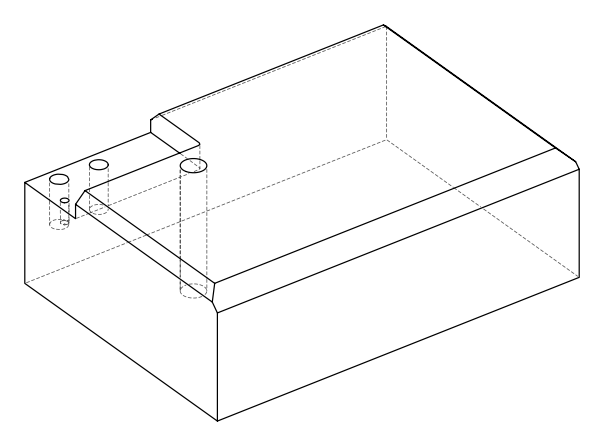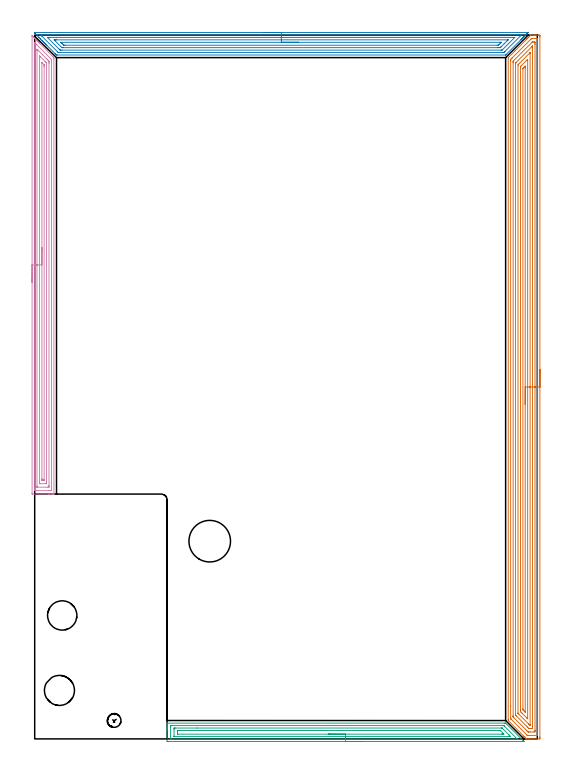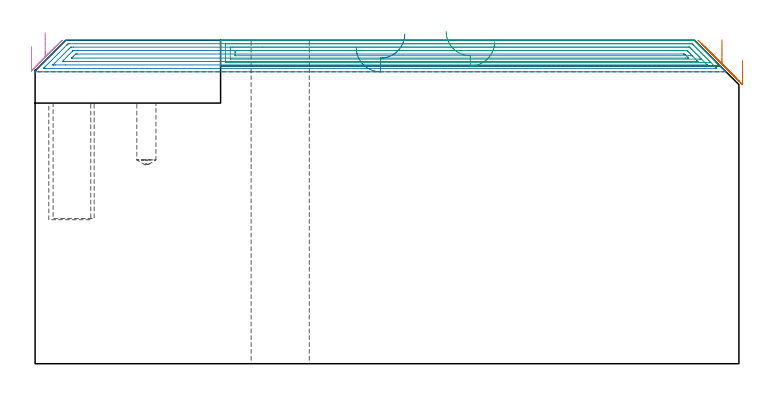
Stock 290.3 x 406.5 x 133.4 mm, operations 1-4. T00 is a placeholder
(PLAN: 14 operations, 8 tool changes, 158.3 min)
(1 AREA_MILL | FG_CHAMFER_SURFACE | UGT0205_001 | 22.61 min | 68078 mm3)
(2 AREA_MILL_1 | FG_CHAMFER_SURFACE_1 | UGT0205_001 | 11.17 min | 23340 mm3)
(3 AREA_MILL_2 | FG_CHAMFER_SURFACE_2 | UGT0205_001 | 6.68 min | 11525 mm3)
(4 AREA_MILL_3 | FG_CHAMFER_SURFACE_3 | UGT0205_001 | 10.57 min | 20867 mm3)
(5 MILL_CORNER_NOTCH_RECTANGULAR | CORNER_NOTCH_RECTANGULAR | NXT0201_008 | Follow Part, ap 1.5, ae 75% | 104.33 min | 279251 mm3)
(6 MILL_BLIND_HOLE_FROM_SOLID_MATERIAL | STEP1POCKET | UGT0201_133 | Spiral | 0.54 min | 11299 mm3)
(7 MILL_BLIND_HOLE_FROM_SOLID_MATERIAL_1 | STEP1POCKET_2 | UGT0201_133 | Spiral | 0.45 min | 10677 mm3)
(8 SPOT_DRILL | STEP1HOLE | NXT0321_9005460120000 | 0.05 min | 189 mm3)
(9 SPOT_DRILL_1 | STEP1POCKET_1 | NXT0321_9005460120000 | 0.03 min | 5 mm3)
(10 DRILL_BLIND_HOLE_INTO_CENTER | STEP1HOLE | UGT0301_185 | 0.05 min | 171 mm3)
(11 GUN_DRILL_THROUGH_HOLE | STEP1HOLE | UGT0307_002 | 0.6 min | 3502 mm3)
(12 SPADE_DRILL_TO_ENLARGE_THROUGH_HOLE | STEP1HOLE | UGT0306_006 | 0.56 min | 21244 mm3)
(13 DRILL_TO_ENLARGE_THROUGH_HOLE | STEP1HOLE | UGT0301_057 | 0.58 min | 35191 mm3)
(14 DRILL_BLIND_HOLE_INTO_CENTER_1 | STEP1POCKET_1 | UGT0301_198 | 0.12 min | 1164 mm3)
(TOOL UGT0205_001 | Chamfer Mill 20 x 3 x 45 deg. | D20 FL50 Z2)
(TOOL NXT0201_008 | ENDMILL 6mm [2P460-0600-NA 1630] | D6 FL26 Z6)
(TOOL UGT0201_133 | Carbide End Mill 15.0 | D15 FL30 Z4)
(TOOL NXT0321_9005460120000 | NC Spot Drill, 142deg, 12mm, Carbide, Uncoated | D12 PA142 FL30 Z2)
(TOOL UGT0301_185 | Twist Drill 6.3 mm | D6.3 PA118 FL61 Z2)
(TOOL UGT0307_002 | Gun Drill 6 mm | D6 PA130 FL24 Z1)
(TOOL UGT0306_006 | Spade Drill 15.5mm | D15.5 PA132 FL10 Z2)
(TOOL UGT0301_057 | Twist Drill 24 mm | D24 PA118 FL160 Z2)
(TOOL UGT0301_198 | Twist Drill 7.9 mm | D7.9 PA118 FL73 Z2)
(OP 1 AREA_MILL)
G17 G21 G94 G90
T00 M6
G54
G17 G0 G90 X291.8 Y213.25 S1061 M3
G43 Z143.4 H0
Z125.1
G94 G1 Y213.212 Z124.228 F250.
Y213.098 Z123.363
Y212.909 Z122.512
Y212.647 Z121.68
Y212.313 Z120.874
Y211.91 Z120.1
Y211.441 Z119.364
Y210.91 Z118.672
Y210.321 Z118.029
Y209.678 Z117.44
Y208.986 Z116.908
Y208.25 Z116.44
Y207.476 Z116.037
Y206.67 Z115.703
Y205.838 Z115.441
Y204.986 Z115.252
Y204.122 Z115.138
Y203.25 Z115.1
Y1.111
X291.799 Y0.609 Z115.101
X291.796 Y0.222 Z115.102
X291.792 Y0.01 Z115.105
X291.416 Y0. Z115.481
X287.91 Z118.985
X286.475 Z120.421
X285.28 Z121.615
X284.184 Z122.715
X284.105 Y0.001 Z122.792
X284.085 Y0.014 Z122.813
X283.626 Y0.474 Z123.274
X283.527 Y0.572 Z123.371
X283.491 Y0.609 Z123.408
X282.942 Y1.157 Z123.955
X282.896 Y1.204 Z124.003
X282.7 Y1.399 Z124.199
X282.65 Y1.449 Z124.247
X282.598 Y1.501 Z124.3
X273.671 Y10.428 Z133.228
X273.503 Y10.594 Z133.389
X273.5 Y11.321 Z133.4
Y393.394
X273.504 Y393.494 Z133.389
X273.568 Y393.569 Z133.329
X277.39 Y397.39 Z129.51
X283.83 Y403.831 Z123.068
X283.965 Y403.967 Z122.931
X284.105 Y404.106 Z122.793
X284.261 Y404.262 Z122.637
X284.403 Y404.405 Z122.492
X284.551 Y404.552 Z122.347
X284.691 Y404.692 Z122.206
X284.842 Y404.844 Z122.054
X285.33 Y405.33 Z121.57
X285.593 Y405.594 Z121.306
X285.718 Y405.72 Z121.178
X286.067 Y406.067 Z120.833
X286.257 Y406.257 Z120.643
X286.487 Y406.486 Z120.411
X286.506 Y406.499 Z120.392
X286.615 Y406.5 Z120.284
X288.229 Z118.667
X288.786 Z118.11
X289.105 Z117.791
X289.663 Z117.231
X291.137 Z115.758
X291.416 Y406.496 Z115.48
X291.792 Y406.49 Z115.104
X291.795 Y406.277 Z115.102
X291.799 Y405.891 Z115.101
X291.8 Y405.5 Z115.1
Y203.25
X290.386 Z116.514
Y2.551
X290.385 Y2.394 Z116.515
X290.38 Y2.027 Z116.52
X290.379 Y2.013 Z116.521
X290.35 Y2.009 Z116.55
X290.282 Y2.004 Z116.618
X290.179 Y2.001 Z116.721
X290.05 Y2. Z116.85
X285.28 Y2.001 Z121.62
X284.788 Y2.002 Z122.112
X284.597 Y2.009 Z122.303
X284.55 Y2.012 Z122.35
X284.486 Y2.07 Z122.414
X284.403 Y2.149 Z122.497
X284.156 Y2.394 Z122.744
X275.229 Y11.321 Z131.671
X275.091 Y11.464 Z131.809
X274.98 Y11.581 Z131.92
X274.921 Y11.648 Z131.979
X274.92 Y11.69 Z131.98
X274.915 Y12.056 Z131.985
X274.914 Y18.864 Z131.986
Y391.608
X274.916 Y392.342 Z131.984
X274.919 Y392.422 Z131.981
X274.921 Y392.456 Z131.979
X274.958 Y392.501 Z131.942
X275.298 Y392.846 Z131.602
X275.637 Y393.187 Z131.263
X275.739 Y393.289 Z131.161
X286.556 Y404.106 Z120.344
X286.798 Y404.345 Z120.102
X286.878 Y404.421 Z120.022
X286.941 Y404.48 Z119.959
X287.033 Y404.49 Z119.867
X287.525 Y404.498 Z119.375
X289.663 Y404.5 Z117.237
X290.153 Z116.747
X290.321 Y404.497 Z116.579
X290.35 Y404.495 Z116.55
X290.376 Y404.491 Z116.524
X290.379 Y404.454 Z116.521
X290.384 Y404.264 Z116.516
X290.385 Y404.106 Z116.515
X290.386 Y203.25 Z116.514
X288.972 Z117.928
X288.971 Y5.072 Z117.929
X288.97 Y4.885 Z117.93
X288.965 Y4.18 Z117.935
X288.956 Y4.007 Z117.944
X287.91 Y4. Z118.99
X286.333 Z120.567
X285.456 Y4.001 Z121.444
X285.28 Y4.003 Z121.62
X285.104 Y4.009 Z121.796
X284.996 Y4.015 Z121.904
X284.939 Y4.068 Z121.961
X284.821 Y4.18 Z122.079
X284.403 Y4.596 Z122.497
X283.927 Y5.072 Z122.973
X276.786 Y12.214 Z130.114
X276.514 Y12.491 Z130.386
X276.365 Y12.646 Z130.535
X276.335 Y12.695 Z130.565
X276.332 Y12.792 Z130.568
X276.33 Y12.918 Z130.57
X276.329 Y13.106 Z130.571
X276.328 Y13.295 Z130.572
X276.329 Y390.715 Z130.571
X276.33 Y390.903 Z130.57
X276.334 Y391.256 Z130.566
X276.338 Y391.426 Z130.562
X276.507 Y391.608 Z130.393
X287.22 Y402.32 Z119.68
X287.362 Y402.454 Z119.538
X287.389 Y402.477 Z119.511
X287.44 Y402.49 Z119.46
X287.557 Y402.495 Z119.343
X287.734 Y402.499 Z119.166
X287.91 Y402.5 Z118.99
X288.611 Y402.499 Z118.289
X288.786 Y402.495 Z118.114
X288.956 Y402.49 Z117.944
X288.965 Y402.32 Z117.935
X288.968 Y402.135 Z117.932
X288.971 Y401.428 Z117.929
X288.972 Y401.239 Z117.928
Y203.25
X287.557 Z119.343
Y6.858
X287.556 Y6.325 Z119.344
X287.553 Y6.146 Z119.347
X287.551 Y6.013 Z119.349
X286.998 Y6. Z119.902
X286.122 Z120.778
X285.701 Y6.006 Z121.199
X285.491 Y6.01 Z121.409
X285.438 Y6.023 Z121.462
X285.379 Y6.077 Z121.521
X285.28 Y6.172 Z121.62
X284.591 Y6.858 Z122.309
X278.267 Y13.182 Z128.633
X277.865 Y13.592 Z129.035
X277.764 Y13.696 Z129.136
X277.749 Y13.723 Z129.151
X277.747 Y13.757 Z129.153
X277.745 Y13.821 Z129.155
X277.743 Y13.999 Z129.157
Y389.463
X277.745 Y389.823 Z129.155
X277.749 Y390.35 Z129.151
X277.753 Y390.393 Z129.147
X277.775 Y390.418 Z129.125
X277.838 Y390.485 Z129.062
X278.064 Y390.715 Z128.836
X278.166 Y390.818 Z128.734
X287.033 Y399.684 Z119.867
X287.459 Y400.101 Z119.441
X287.502 Y400.142 Z119.398
X287.551 Y400.173 Z119.349
X287.553 Y400.114 Z119.347
X287.556 Y400.003 Z119.344
X287.557 Y399.642 Z119.343
Y399.108
Y203.25
X286.143 Z120.757
X286.142 Y8.094 Z120.758
X286.14 Y8.039 Z120.76
X286.137 Y8.019 Z120.763
X286.12 Y8.01 Z120.78
X285.901 Z120.999
X285.28 Y8.619 Z121.62
X285.255 Y8.643 Z121.645
X279.507 Y14.392 Z127.393
X279.319 Y14.584 Z127.581
X279.165 Y14.745 Z127.735
X279.162 Y14.77 Z127.738
X279.157 Y14.878 Z127.743
Y14.892
Y388.93
X279.171 Y389.361 Z127.729
X279.382 Y389.579 Z127.518
X279.621 Y389.823 Z127.279
X286.014 Y396.216 Z120.886
X286.093 Y396.293 Z120.807
X286.115 Y396.312 Z120.785
X286.13 Y396.323 Z120.77
X286.136 Y396.269 Z120.764
X286.143 Y396.085 Z120.757
Y396.072
Y203.25
X284.729 Z122.171
Y11.882
X284.728 Y11.772 Z122.172
X284.725 Y11.684 Z122.175
X284.723 Y11.642 Z122.177
X284.667 Y11.693 Z122.233
X284.403 Y11.947 Z122.497
X284.134 Y12.214 Z122.766
X281.456 Y14.892 Z125.444
X280.897 Y15.458 Z126.003
X280.578 Y15.785 Z126.322
X280.574 Y16.113 Z126.326
X280.572 Y16.677 Z126.328
X280.571 Y17.009 Z126.329
X280.572 Y388.037 Z126.328
X280.573 Y388.203 Z126.327
X280.577 Y388.285 Z126.323
X280.58 Y388.32 Z126.32
X280.598 Y388.341 Z126.302
X280.897 Y388.648 Z126.003
X284.403 Y392.155 Z122.497
X284.575 Y392.326 Z122.325
X284.637 Y392.384 Z122.263
X284.718 Y392.458 Z122.182
X284.725 Y392.35 Z122.175
X284.727 Y392.279 Z122.173
X284.729 Y392.169 Z122.171
Y203.25
X283.315 Z123.585
X283.314 Y15.785 Z123.586
X283.313 Y15.599 Z123.587
X283.31 Y15.507 Z123.59
X283.309 Y15.5 Z123.591
X283.297 Y15.508 Z123.603
X283.269 Y15.533 Z123.631
X283.013 Y15.785 Z123.887
X282.65 Y16.147 Z124.25
X282.122 Y16.677 Z124.778
X282.045 Y16.759 Z124.855
X282.001 Y16.808 Z124.899
X281.992 Y16.848 Z124.908
X281.99 Y17.016 Z124.91
X281.986 Y17.353 Z124.914
Y386.928
X281.987 Y387.145 Z124.913
X281.99 Y387.229 Z124.91
X281.992 Y387.268 Z124.908
X282.011 Y387.301 Z124.889
X282.117 Y387.413 Z124.783
X282.251 Y387.551 Z124.649
X282.65 Y387.953 Z124.25
X282.832 Y388.135 Z124.068
X283.134 Y388.437 Z123.766
X283.191 Y388.491 Z123.709
X283.257 Y388.553 Z123.643
X283.307 Y388.598 Z123.593
X283.309 Y388.519 Z123.591
X283.313 Y388.255 Z123.587
X283.314 Y388.037 Z123.586
X283.315 Y387.521 Z123.585
Y203.25
Y202.378 Z123.623
Y201.513 Z123.737
Y200.662 Z123.926
Y199.83 Z124.188
Y199.024 Z124.522
Y198.25 Z124.925
Y197.514 Z125.394
Y196.822 Z125.925
Y196.179 Z126.514
Y195.59 Z127.157
Y195.058 Z127.85
Y194.59 Z128.585
Y194.187 Z129.359
Y193.853 Z130.165
Y193.591 Z130.997
Y193.402 Z131.849
Y193.288 Z132.714
Y193.25 Z133.585
G0 Z143.4
M5
M2
(OP 2 AREA_MILL_1)
G17 G21 G94 G90
T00 M6
G54
G17 G0 G90 X132.481 Y407.998 S1061 M3
G43 Z143.4 H0
Z130.402
G94 G1 X132.519 Z129.53 F250.
X132.633 Z128.665
X132.822 Z127.813
X133.084 Z126.981
X133.418 Z126.175
X133.821 Z125.402
X134.289 Z124.666
X134.82 Z123.974
X135.41 Z123.331
X136.053 Z122.741
X136.745 Z122.21
X137.481 Z121.741
X138.255 Z121.339
X139.061 Z121.005
X139.893 Z120.742
X140.744 Z120.553
X141.609 Z120.44
X142.481 Z120.402
X284.943 Y408. Z120.4
X284.988 Y407.999 Z120.399
X284.989 Y407.996 Z120.402
X284.988 Y407.989 Z120.408
X284.941 Y407.94 Z120.458
X284.82 Y407.82 Z120.579
X284.393 Y407.393 Z121.006
X284.194 Y407.192 Z121.204
X283.631 Y406.63 Z121.769
X283.501 Y406.5 Z121.898
X283.318 Y406.316 Z122.08
X282.802 Y405.802 Z122.598
X282.608 Y405.607 Z122.791
X282.443 Y405.44 Z122.954
X282.281 Y405.28 Z123.118
X282.162 Y405.161 Z123.237
X282.005 Y405.003 Z123.392
X281.851 Y404.85 Z123.548
X281.716 Y404.715 Z123.683
X281.567 Y404.565 Z123.831
X281.422 Y404.42 Z123.977
X281.27 Y404.269 Z124.129
X281.129 Y404.127 Z124.269
X280.992 Y403.991 Z124.407
X280.823 Y403.822 Z124.576
X272.344 Y395.344 Z133.055
X272.057 Y395.059 Z133.338
X271.994 Y395.004 Z133.389
X271.898 Y395. Z133.4
X13.064
X12.599 Y395.007 Z133.393
X12.554 Y395.049 Z133.351
X12.229 Y395.37 Z133.029
X11.874 Y395.725 Z132.674
X6.974 Y400.624 Z127.772
X6.59 Y401.01 Z127.39
X6.479 Y401.121 Z127.279
X6.221 Y401.378 Z127.021
X6.098 Y401.5 Z126.896
X5.761 Y401.839 Z126.561
X5.551 Y402.049 Z126.351
X5.329 Y402.27 Z126.128
X5.222 Y402.376 Z126.02
X4.786 Y402.813 Z125.586
X4.347 Y403.251 Z125.145
X4.211 Y403.388 Z125.01
X4.104 Y403.496 Z124.904
X3.471 Y404.127 Z124.269
X3.276 Y404.324 Z124.076
X3.246 Y404.354 Z124.046
X2.596 Y405.003 Z123.394
X2.447 Y405.153 Z123.247
X0.281 Y407.319 Z121.08
X0.122 Y407.481 Z120.918
X0.025 Y407.586 Z120.812
X0.018 Y407.63 Z120.769
X-0.035 Y407.979 Z120.419
X0.002 Y407.987 Z120.411
X0.03 Y407.992 Z120.407
X0.056 Y407.994 Z120.405
X0.122 Y407.997 Z120.403
X142.481 Y407.998 Z120.402
Y406.584 Z121.816
X280.641 Y406.585 Z121.815
X280.823 Y406.584 Z121.816
X281.001 Y406.58 Z121.82
X281.113 Y406.574 Z121.826
X281.062 Y406.52 Z121.88
X280.919 Y406.37 Z122.03
X280.823 Y406.273 Z122.127
X280.624 Y406.074 Z122.326
X271.672 Y397.122 Z131.278
X271.341 Y396.793 Z131.607
X271.005 Y396.462 Z131.938
X270.957 Y396.421 Z131.979
X270.919 Y396.419 Z131.981
X270.832 Y396.416 Z131.984
X270.113 Y396.414 Z131.986
X269.941
X13.957 Y396.415 Z131.985
X13.784 Y396.416 Z131.984
X13.696 Y396.419 Z131.981
X13.655 Y396.421 Z131.979
X13.515 Y396.547 Z131.853
X13.208 Y396.845 Z131.555
X13.064 Y396.986 Z131.414
X4.139 Y405.911 Z122.489
X3.746 Y406.311 Z122.089
X3.557 Y406.505 Z121.895
X3.496 Y406.576 Z121.824
X4.314 Y406.583 Z121.817
X142.481 Y406.584 Z121.816
Y405.17 Z123.23
X277.137 Y405.171 Z123.229
X277.253 Y405.168 Z123.232
X277.256 Y405.166 Z123.234
X277.257 Y405.161 Z123.239
X277.253 Y405.153 Z123.247
X270.097 Y397.997 Z130.403
X269.904 Y397.835 Z130.565
X269.565 Y397.831 Z130.569
X269.392 Y397.829 Z130.571
X15.742
X15.02 Y397.83 Z130.57
X14.849 Y397.832 Z130.568
X14.682 Y397.835 Z130.565
X14.513 Y397.997 Z130.403
X13.957 Y398.544 Z129.856
X7.497 Y405.003 Z123.397
X7.429 Y405.073 Z123.327
X7.378 Y405.129 Z123.271
X7.352 Y405.158 Z123.242
X7.372 Y405.162 Z123.238
X7.542 Y405.166 Z123.234
X7.709 Y405.168 Z123.232
X8.432 Y405.169 Z123.231
X12.621
X142.481 Y405.17 Z123.23
Y403.756 Z124.644
X273.168 Y403.757 Z124.643
X273.291 Y403.755 Z124.645
X273.356 Y403.753 Z124.647
X273.386 Y403.751 Z124.649
X273.375 Y403.735 Z124.665
X273.343 Y403.697 Z124.703
X273.288 Y403.639 Z124.761
X272.903 Y403.251 Z125.149
X271.151 Y401.5 Z126.9
X269.4 Y399.749 Z128.651
X269.22 Y399.569 Z128.831
X268.982 Y399.336 Z129.064
X268.912 Y399.272 Z129.128
X268.886 Y399.25 Z129.15
X268.838 Y399.248 Z129.152
X268.328 Y399.244 Z129.156
X267.951 Y399.243 Z129.157
X267.435
X16.634
X16.256 Y399.244 Z129.156
X15.742 Y399.249 Z129.151
X15.713 Y399.25 Z129.15
X15.679 Y399.279 Z129.121
X15.607 Y399.346 Z129.054
X15.469 Y399.481 Z128.919
X11.698 Y403.251 Z125.149
X11.279 Y403.674 Z124.726
X11.217 Y403.743 Z124.657
X11.279 Y403.747 Z124.653
X11.662 Y403.752 Z124.648
X12.172 Y403.754 Z124.646
X12.551
X142.481 Y403.756 Z124.644
Y402.342 Z126.058
X268.361 Y402.343 Z126.057
X269.22 Y402.342 Z126.058
X269.255 Y402.341 Z126.059
X269.52 Y402.329 Z126.071
X269.49 Y402.296 Z126.104
X269.399 Y402.2 Z126.2
X269.303 Y402.102 Z126.298
X269.22 Y402.018 Z126.382
X268.517 Y401.315 Z127.085
X268.328 Y401.127 Z127.273
X268.072 Y400.876 Z127.524
X267.858 Y400.668 Z127.732
X267.435 Y400.658 Z127.742
X267.402 Y400.657 Z127.743
X17.494
X17.064 Y400.659 Z127.741
X16.849 Y400.662 Z127.738
X16.747 Y400.664 Z127.736
X16.634 Y400.77 Z127.63
X15.899 Y401.5 Z126.9
X15.742 Y401.656 Z126.744
X15.153 Y402.251 Z126.149
X15.087 Y402.321 Z126.079
X15.076 Y402.335 Z126.065
X15.086 Y402.336 Z126.064
X15.135 Y402.338 Z126.062
X15.337 Y402.34 Z126.06
X142.481 Y402.342 Z126.058
X143.352 Z126.096
X144.217 Z126.21
X145.069 Z126.399
X145.901 Z126.661
X146.707 Z126.995
X147.481 Z127.398
X148.217 Z127.867
X148.909 Z128.398
X149.552 Z128.987
X150.141 Z129.63
X150.672 Z130.323
X151.141 Z131.058
X151.544 Z131.832
X151.878 Z132.638
X152.14 Z133.47
X152.329 Z134.322
X152.443 Z135.187
X152.481 Z136.058
G0 Z143.4
M5
M2
(OP 3 AREA_MILL_2)
G17 G21 G94 G90
T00 M6
G54
G17 G0 G90 X189.55 Y-1.5 S1061 M3
G43 Z143.4 H0
Z132.8
G94 G1 X189.512 Z131.928 F250.
X189.398 Z131.064
X189.209 Z130.212
X188.947 Z129.38
X188.613 Z128.574
X188.21 Z127.8
X187.741 Z127.064
X187.21 Z126.372
X186.621 Z125.729
X185.978 Z125.14
X185.286 Z124.609
X184.55 Z124.14
X183.776 Z123.737
X182.97 Z123.403
X182.138 Z123.141
X181.286 Z122.952
X180.422 Z122.838
X179.55 Z122.8
X77.085
X76.503 Y-1.498 Z122.799
X76.502 Y-1.497 Z122.8
X76.5 Y-1.494 Z122.803
Y5.122 Z129.417
Y5.728 Z130.025
Y6.004 Z130.301
Y6.609 Z130.906
Y6.885 Z131.181
Y7.438 Z131.737
Y7.767 Z132.066
Y8.648 Z132.947
X76.501 Y8.818 Z133.117
X76.51 Y9.094 Z133.393
X76.64 Y9.1 Z133.4
X271.323
X271.994 Y9.094 Z133.391
X272.008 Y9.091 Z133.39
X272.012 Y9.089 Z133.388
X282.15 Y-1.048 Z123.248
X282.531 Y-1.431 Z122.868
X282.581 Y-1.489 Z122.811
X282.587 Y-1.499 Z122.8
X179.55 Y-1.5
Y-0.086 Z124.214
X78.867 Y-0.085 Z124.215
X78.784
X78.512 Y-0.079 Z124.221
X78.507 Y0.008 Z124.308
X78.501 Y0.196 Z124.496
X78.5 Y6.885 Z131.185
X78.502 Y7.247 Z131.547
X78.51 Y7.611 Z131.911
X78.522 Y7.679 Z131.979
X78.564 Y7.682 Z131.982
X78.665 Y7.685 Z131.985
X78.867 Y7.686 Z131.986
X270.514 Y7.685 Z131.985
X270.917 Y7.679 Z131.979
X270.966 Y7.672 Z131.972
X271.049 Y7.596 Z131.896
X271.172 Y7.477 Z131.777
X278.451 Y0.199 Z124.499
X278.636 Y0.007 Z124.307
X278.716 Y-0.079 Z124.221
X278.451 Y-0.084 Z124.216
X278.369 Y-0.085 Z124.215
X179.55 Y-0.086 Z124.214
Y1.329 Z125.629
X80.649
X80.559 Y1.33 Z125.63
X80.527 Y1.333 Z125.633
X80.516 Y1.334 Z125.634
X80.51 Y1.352 Z125.652
X80.505 Y1.449 Z125.749
X80.501 Y1.596 Z125.896
X80.5 Y5.27 Z129.57
X80.504 Y6.004 Z130.304
X80.508 Y6.144 Z130.444
X80.523 Y6.265 Z130.565
X80.649 Y6.266 Z130.566
X81.27 Y6.271 Z130.571
X93.743 Y6.272 Z130.572
X269.541 Y6.271 Z130.571
X269.811 Y6.268 Z130.568
X269.888 Y6.265 Z130.565
X269.927 Y6.262 Z130.562
X269.947 Y6.245 Z130.545
X270.032 Y6.165 Z130.465
X270.197 Y6.004 Z130.304
X273.996 Y2.205 Z126.505
X274.598 Y1.596 Z125.896
X274.796 Y1.393 Z125.693
X274.845 Y1.335 Z125.635
X274.718 Y1.332 Z125.632
X274.537 Y1.33 Z125.63
X274.266 Y1.329 Z125.629
X273.996 Y1.328 Z125.628
X179.55 Y1.329 Z125.629
Y2.743 Z127.043
X82.601
X82.556 Y2.744 Z127.044
X82.525 Y2.747 Z127.047
X82.512 Y2.749 Z127.049
X82.51 Y2.763 Z127.063
X82.505 Y2.938 Z127.238
X82.5 Y3.291 Z127.591
Y3.359 Z127.659
Y4.172 Z128.472
X82.501 Y4.241 Z128.541
X82.506 Y4.647 Z128.947
X82.51 Y4.844 Z129.144
X82.706 Y4.85 Z129.15
X83.322 Y4.856 Z129.156
X83.59 Y4.857 Z129.157
X268.027
X268.65 Y4.854 Z129.154
X268.857 Y4.852 Z129.152
X268.889 Y4.85 Z129.15
X268.916 Y4.827 Z129.127
X268.972 Y4.775 Z129.075
X269.082 Y4.668 Z128.968
X270.432 Y3.319 Z127.619
X270.813 Y2.931 Z127.231
X270.988 Y2.751 Z127.051
X270.896 Y2.749 Z127.049
X270.432 Y2.745 Z127.045
X270.164 Y2.743 Z127.043
X269.541
X179.55
X178.678 Z127.081
X177.813 Z127.195
X176.962 Z127.383
X176.13 Z127.646
X175.324 Z127.98
X174.55 Z128.382
X173.814 Z128.851
X173.122 Z129.382
X172.479 Z129.972
X171.89 Z130.615
X171.358 Z131.307
X170.89 Z132.043
X170.487 Z132.817
X170.153 Z133.622
X169.891 Z134.454
X169.702 Z135.306
X169.588 Z136.171
X169.55 Z137.043
G0 Z143.4
M5
M2
(OP 4 AREA_MILL_3)
G17 G21 G94 G90
T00 M6
G54
G17 G0 G90 X-1.5 Y263.75 S1061 M3
G43 Z143.4 H0
Z130.8
G94 G1 Y263.788 Z129.928 F250.
Y263.902 Z129.064
Y264.091 Z128.212
Y264.353 Z127.38
Y264.687 Z126.574
Y265.09 Z125.8
Y265.558 Z125.064
Y266.09 Z124.372
Y266.679 Z123.729
Y267.322 Z123.14
Y268.014 Z122.608
Y268.75 Z122.14
Y269.524 Z121.737
Y270.33 Z121.403
Y271.162 Z121.141
Y272.013 Z120.952
Y272.878 Z120.838
Y273.75 Z120.8
Y405.843
X-1.495 Y406.081 Z120.803
X-1.494 Y406.082 Z120.805
X-1.48 Y406.081 Z120.819
X-1.43 Y406.03 Z120.869
X-1.207 Y405.807 Z121.093
X-0.967 Y405.569 Z121.329
X-0.885 Y405.485 Z121.414
X-0.755 Y405.355 Z121.544
X-0.671 Y405.273 Z121.625
X-0.587 Y405.187 Z121.712
X-0.461 Y405.061 Z121.838
X-0.376 Y404.978 Z121.92
X-0.289 Y404.89 Z122.01
X-0.167 Y404.767 Z122.132
X-0.08 Y404.682 Z122.216
X0.008 Y404.592 Z122.308
X0.127 Y404.474 Z122.426
X0.216 Y404.386 Z122.512
X0.306 Y404.294 Z122.605
X0.421 Y404.18 Z122.72
X0.512 Y404.09 Z122.808
X0.604 Y403.997 Z122.903
X0.714 Y403.886 Z123.014
X0.807 Y403.795 Z123.103
X0.901 Y403.699 Z123.201
X1.008 Y403.592 Z123.308
X1.103 Y403.499 Z123.399
X1.199 Y403.401 Z123.499
X1.302 Y403.298 Z123.602
X1.399 Y403.203 Z123.695
X1.497 Y403.103 Z123.796
X1.596 Y403.004 Z123.895
X1.695 Y402.907 Z123.991
X1.794 Y402.806 Z124.094
X1.89 Y402.71 Z124.189
X1.99 Y402.612 Z124.286
X2.092 Y402.508 Z124.392
X2.184 Y402.417 Z124.483
X2.286 Y402.316 Z124.582
X2.39 Y402.21 Z124.689
X2.477 Y402.123 Z124.777
X2.582 Y402.02 Z124.878
X2.688 Y401.913 Z124.987
X2.771 Y401.829 Z125.071
X2.878 Y401.724 Z125.174
X10.567 Y394.034 Z132.864
X11.02 Y393.579 Z133.319
X11.101 Y393.495 Z133.381
X11.1 Y392.981 Z133.4
Y141.568
X11.097 Y141.41 Z133.388
X11.068 Y141.407 Z133.359
X10.698 Y141.4 Z132.998
X10.349 Z132.648
X9.68 Z131.975
X8.458 Z130.755
X7.905 Z130.2
X-1.244 Y141.401 Z121.053
X-1.492 Y141.41 Z120.806
X-1.499 Y141.657 Z120.799
Y141.682
X-1.5 Y273.75 Z120.8
X-0.086 Z122.214
Y401.913
X-0.08 Y402.218 Z122.22
X0.235 Y401.913 Z122.535
X0.807 Y401.343 Z123.107
X1.131 Y401.02 Z123.431
X9.167 Y392.981 Z131.467
X9.68 Y392.458 Z131.98
X9.686 Y392.083 Z131.986
Y143.801
X9.68 Y143.41 Z131.98
X9.189 Y143.402 Z131.489
X8.793 Y143.4 Z131.093
X8.304 Z130.604
X0.807 Z123.107
X0.317 Y143.402 Z122.617
X-0.08 Y143.41 Z122.22
X-0.086 Y143.801 Z122.214
Y143.807
Y273.75
X1.328 Z123.628
X1.329 Y397.447 Z123.629
X1.33 Y397.814 Z123.63
X1.334 Y398.34 Z123.634
X1.335 Y398.35 Z123.635
X1.354 Y398.34 Z123.654
X1.695 Y398.005 Z123.995
X2.254 Y397.447 Z124.554
X4.636 Y395.065 Z126.936
X7.018 Y392.683 Z129.318
X7.612 Y392.088 Z129.912
X7.905 Y391.791 Z130.205
X8.2 Y391.489 Z130.5
X8.265 Y391.411 Z130.565
X8.267 Y391.318 Z130.567
X8.269 Y391.195 Z130.569
X8.271 Y390.827 Z130.571
Y390.302
Y146.48
X8.27 Y146.113 Z130.57
X8.266 Y145.587 Z130.566
X8.264 Y145.413 Z130.564
X8.088 Y145.404 Z130.388
X7.905 Y145.402 Z130.205
X7.204 Y145.4 Z129.504
X1.695 Y145.401 Z123.995
X1.509 Y145.403 Z123.809
X1.385 Y145.407 Z123.685
X1.343 Y145.41 Z123.643
X1.335 Y145.424 Z123.635
X1.333 Y145.465 Z123.633
X1.33 Y145.587 Z123.63
X1.329 Y145.956 Z123.629
X1.328 Y273.75 Z123.628
X2.743 Z125.043
X2.744 Y393.875 Z125.044
X2.748 Y394.466 Z125.048
X2.749 Y394.486 Z125.049
X2.775 Y394.464 Z125.075
X2.861 Y394.384 Z125.161
X3.033 Y394.217 Z125.333
X3.377 Y393.875 Z125.677
X6.056 Y391.195 Z128.356
X6.131 Y391.12 Z128.431
X6.538 Y390.71 Z128.838
X6.741 Y390.502 Z129.041
X6.84 Y390.399 Z129.14
X6.85 Y390.302 Z129.15
X6.856 Y389.572 Z129.156
X6.857 Y389.409 Z129.157
Y148.267
X6.855 Y147.538 Z129.155
X6.852 Y147.432 Z129.152
X6.85 Y147.41 Z129.15
X6.83 Y147.407 Z129.13
X6.777 Y147.404 Z129.077
X6.561 Y147.401 Z128.861
X3.03 Z125.33
X2.824 Y147.403 Z125.124
X2.773 Y147.407 Z125.073
X2.752 Y147.41 Z125.052
X2.749 Y147.423 Z125.049
X2.747 Y147.493 Z125.047
X2.743 Y148.104 Z125.043
Y148.267
Y273.75
X4.157 Z126.457
Y390.503
X4.158 Y390.57 Z126.458
X4.161 Y390.622 Z126.461
X4.162 Y390.625 Z126.462
X4.172 Y390.619 Z126.472
X4.213 Y390.584 Z126.513
X4.356 Y390.445 Z126.656
X4.5 Y390.302 Z126.8
X5.244 Y389.556 Z127.544
X5.388 Y389.409 Z127.688
X5.436 Y389.354 Z127.736
X5.438 Y389.308 Z127.738
X5.441 Y389.21 Z127.741
X5.443 Y388.516 Z127.743
Y388.315
Y149.852
X5.441 Y149.651 Z127.741
X5.439 Y149.518 Z127.739
X5.436 Y149.419 Z127.736
X5.405 Y149.41 Z127.705
X5.244 Y149.405 Z127.544
X5.004 Y149.401 Z127.304
X4.356 Y149.4 Z126.656
X4.264 Y149.401 Z126.564
X4.207 Y149.403 Z126.507
X4.176 Y149.406 Z126.476
X4.165 Y149.409 Z126.465
X4.163 Y149.451 Z126.463
X4.158 Y149.852 Z126.458
X4.157 Y150.053 Z126.457
Y150.254
Y273.75
Y274.622 Z126.495
Y275.486 Z126.609
Y276.338 Z126.798
Y277.17 Z127.06
Y277.976 Z127.394
Y278.75 Z127.797
Y279.486 Z128.265
Y280.178 Z128.796
Y280.821 Z129.386
Y281.41 Z130.029
Y281.941 Z130.721
Y282.41 Z131.457
Y282.813 Z132.231
Y283.147 Z133.037
Y283.409 Z133.869
Y283.598 Z134.72
Y283.712 Z135.585
Y283.75 Z136.457
G0 Z143.4
M5
M2
